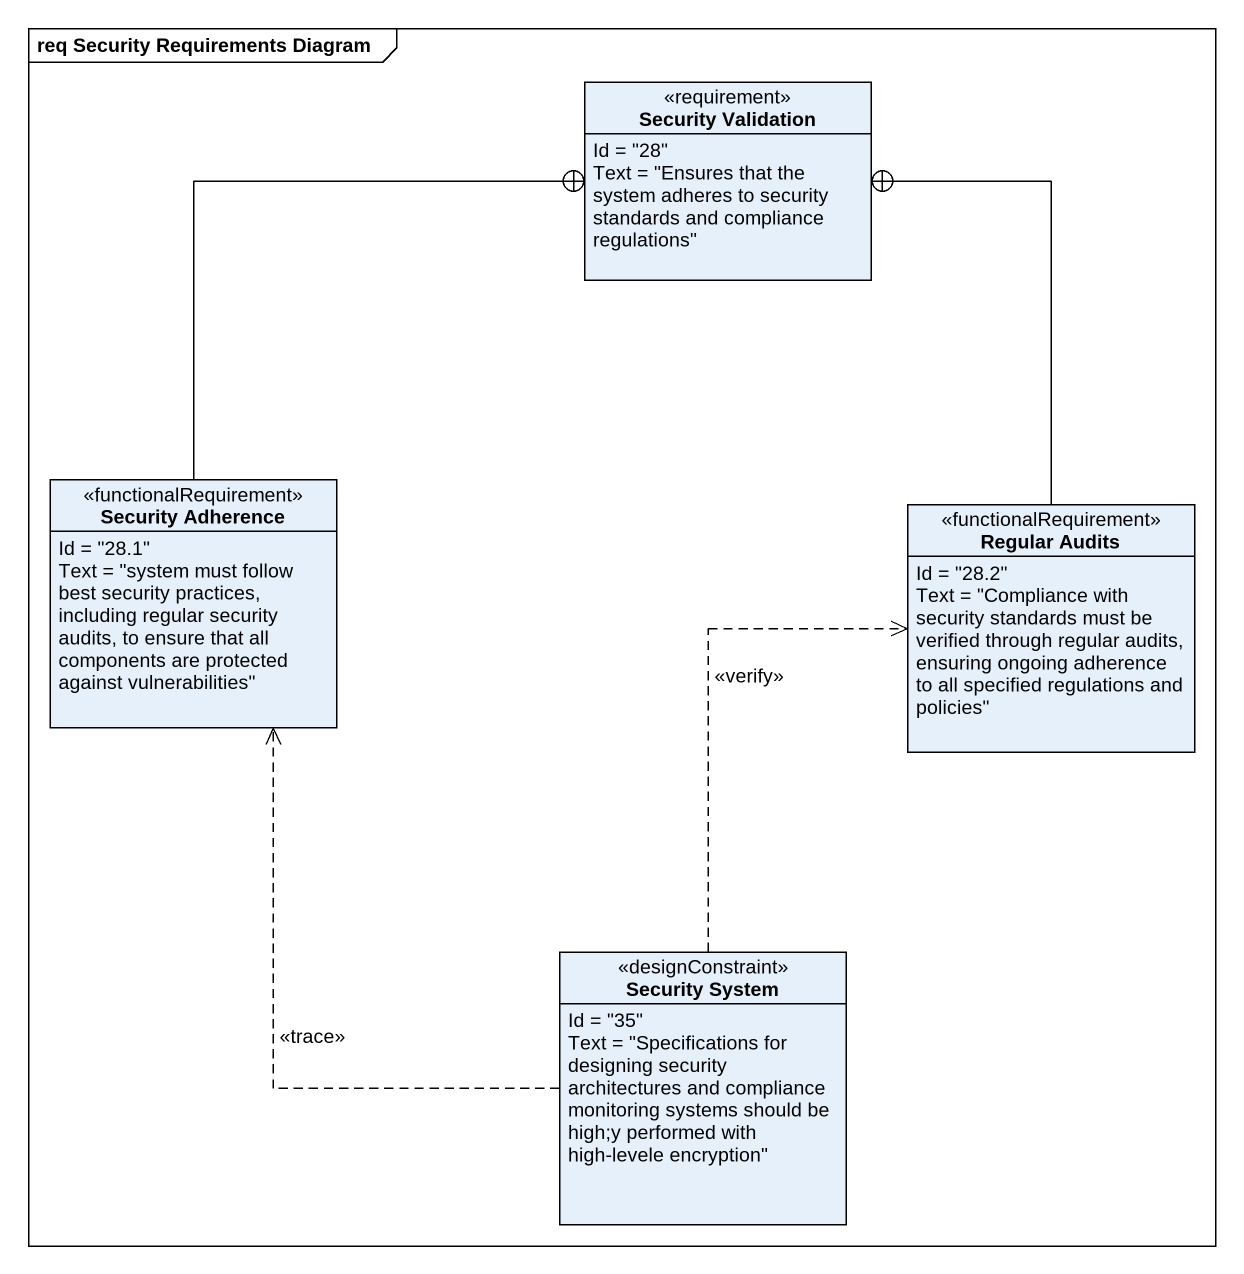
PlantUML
@startuml
mainframe req Security Requirements Diagram
hide circle
hide empty members
class "Security Validation" as Security_Validation <<requirement>> {
  Id = "28"
  Text = "Ensures that the system adheres to security standards and compliance regulations"
}
class "Security Adherence" as Security_Adherence <<functionalRequirement>> {
  Id = "28.1"
  Text = "system must follow best security practices, including regular security audits, to ensure that all components are protected against vulnerabilities"
}
class "Regular Audits" as Regular_Audits <<functionalRequirement>> {
  Id = "28.2"
  Text = "Compliance with security standards must be verified through regular audits, ensuring ongoing adherence to all specified regulations and policies"
}
class "Security System" as Security_System <<designConstraint>> {
  Id = "35"
  Text = "Specifications for designing security architectures and compliance monitoring systems should be high;y performed with high-levele encryption"
}
Security_Adherence -up-+ Security_Validation
Regular_Audits -up-+ Security_Validation
Security_System .up.> Security_Adherence : <<trace>>
Security_System .up.> Regular_Audits : <<verify>>
@enduml
